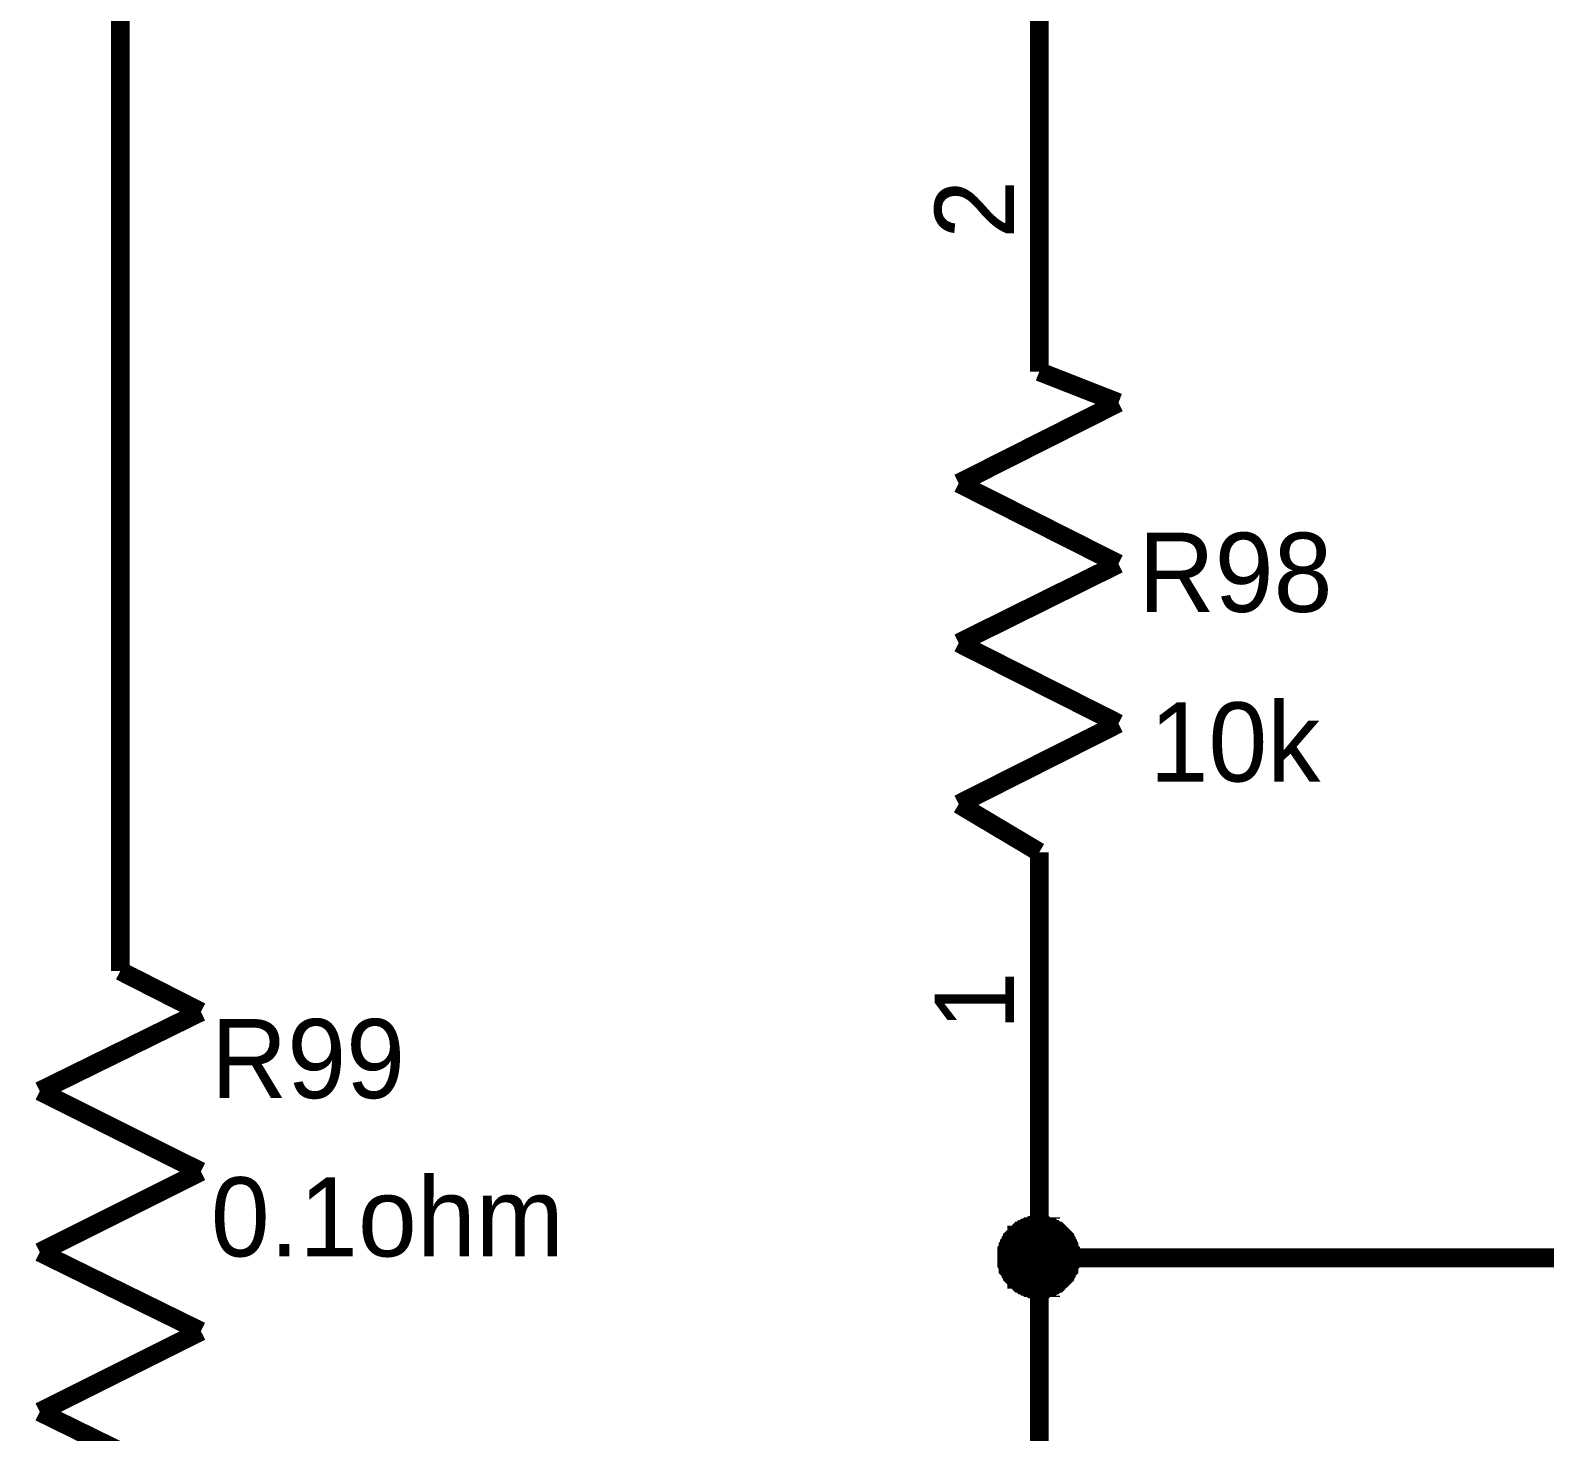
# Model space of a CAD drawing. Header units: millimetres. Extents: x 0 to 800, y 0 to 567.
# Drawn here: x 403.01 to 427.01, y 78.93 to 101.14 of the extents above; entities that cross this region are included whole.
import ezdxf

# ---------------------------------------------------------------- set-up
doc = ezdxf.new("R2010")
doc.units = ezdxf.units.MM
doc.layers.add('Sheet', color=255, linetype='Continuous')

msp = doc.modelspace()

# ---------------------------------------------------------------- linework, layer by layer
at = {"layer": 'Sheet'}
for points, const_width in [([(404.44, 88.766), (404.44, 101.982), (419, 101.982), (419, 100.817)], 0.3), ([(419, 95.732), (419, 100.817)], 0.3), ([(419, 95.732), (419, 96.494)], 0.3), ([(420.254, 95.24), (419, 95.732)], 0.3), ([(417.723, 93.963), (420.254, 95.24)], 0.3), ([(420.254, 92.686), (417.723, 93.963)], 0.3), ([(417.723, 91.432), (420.254, 92.686)], 0.3), ([(420.254, 90.155), (417.723, 91.432)], 0.3), ([(417.723, 88.878), (420.254, 90.155)], 0.3), ([(419, 88.117), (417.723, 88.878)], 0.3), ([(404.44, 86.235), (404.44, 88.766)], 0.3), ([(419, 88.117), (419, 83.032)], 0.3), ([(419, 88.117), (419, 87.355)], 0.3), ([(405.717, 85.586), (404.44, 86.235)], 0.3), ([(403.163, 84.331), (405.717, 85.586)], 0.3), ([(405.717, 83.055), (403.163, 84.331)], 0.3), ([(403.163, 81.778), (405.717, 83.055)], 0.3), ([(419, 83.032), (419, 81.688), (419, 79.829)], 0.3), ([(418.485, 81.688), (418.485, 81.711), (418.485, 81.733), (418.485, 81.778), (418.485, 81.8), (418.507, 81.823), (418.507, 81.845), (418.507, 81.867), (418.529, 81.89), (418.529, 81.912), (418.552, 81.935), (418.552, 81.957), (418.574, 81.979), (418.574, 82.002), (418.597, 82.024), (418.619, 82.047), (418.641, 82.047), (418.641, 82.069), (418.664, 82.091), (418.686, 82.114), (418.709, 82.114), (418.731, 82.136), (418.753, 82.136), (418.776, 82.159), (418.798, 82.159), (418.821, 82.181), (418.843, 82.181), (418.865, 82.181), (418.888, 82.203), (418.91, 82.203), (418.955, 82.203), (418.977, 82.203), (419, 82.203)], 0.3), ([(418.485, 81.688), (418.485, 81.711), (418.485, 81.733), (418.485, 81.778), (418.485, 81.8), (418.507, 81.823), (418.507, 81.845), (418.507, 81.867), (418.529, 81.89), (418.529, 81.912), (418.552, 81.935), (418.552, 81.957), (418.574, 81.979), (418.574, 82.002), (418.597, 82.024), (418.619, 82.047), (418.641, 82.047), (418.641, 82.069), (418.664, 82.091), (418.686, 82.114), (418.709, 82.114), (418.731, 82.136), (418.753, 82.136), (418.776, 82.159), (418.798, 82.159), (418.821, 82.181), (418.843, 82.181), (418.865, 82.181), (418.888, 82.203), (418.91, 82.203), (418.955, 82.203), (418.977, 82.203), (419, 82.203)], 0.3), ([(418.485, 81.688), (418.485, 81.711), (418.485, 81.733), (418.485, 81.778), (418.485, 81.8), (418.507, 81.823), (418.507, 81.845), (418.507, 81.867), (418.529, 81.89), (418.529, 81.912), (418.552, 81.935), (418.552, 81.957), (418.574, 81.979), (418.574, 82.002), (418.597, 82.024), (418.619, 82.047), (418.641, 82.047), (418.641, 82.069), (418.664, 82.091), (418.686, 82.114), (418.709, 82.114), (418.731, 82.136), (418.753, 82.136), (418.776, 82.159), (418.798, 82.159), (418.821, 82.181), (418.843, 82.181), (418.865, 82.181), (418.888, 82.203), (418.91, 82.203), (418.955, 82.203), (418.977, 82.203), (419, 82.203)], 0.3), ([(418.485, 81.688), (418.485, 81.711), (418.485, 81.733), (418.485, 81.778), (418.485, 81.8), (418.507, 81.823), (418.507, 81.845), (418.507, 81.867), (418.529, 81.89), (418.529, 81.912), (418.552, 81.935), (418.552, 81.957), (418.574, 81.979), (418.574, 82.002), (418.597, 82.024), (418.619, 82.047), (418.641, 82.047), (418.641, 82.069), (418.664, 82.091), (418.686, 82.114), (418.709, 82.114), (418.731, 82.136), (418.753, 82.136), (418.776, 82.159), (418.798, 82.159), (418.821, 82.181), (418.843, 82.181), (418.865, 82.181), (418.888, 82.203), (418.91, 82.203), (418.955, 82.203), (418.977, 82.203), (419, 82.203)], 0.3), ([(419, 82.203), (419, 82.203)], 0.3), ([(419, 82.203), (419.022, 82.203), (419.045, 82.203), (419.067, 82.203), (419.089, 82.203), (419.112, 82.181), (419.134, 82.181), (419.179, 82.181), (419.179, 82.159), (419.201, 82.159), (419.224, 82.136), (419.246, 82.136), (419.269, 82.114), (419.291, 82.114), (419.313, 82.091), (419.336, 82.069), (419.358, 82.047), (419.358, 82.047), (419.381, 82.024), (419.403, 82.002), (419.403, 81.979), (419.425, 81.957), (419.425, 81.935), (419.448, 81.912), (419.448, 81.89), (419.47, 81.867), (419.47, 81.845), (419.47, 81.823), (419.493, 81.8), (419.493, 81.778), (419.493, 81.733), (419.493, 81.711), (419.493, 81.688)], 0.3), ([(419, 82.203), (419, 82.203)], 0.3), ([(419, 82.203), (419.022, 82.203), (419.045, 82.203), (419.067, 82.203), (419.089, 82.203), (419.112, 82.181), (419.134, 82.181), (419.179, 82.181), (419.179, 82.159), (419.201, 82.159), (419.224, 82.136), (419.246, 82.136), (419.269, 82.114), (419.291, 82.114), (419.313, 82.091), (419.336, 82.069), (419.358, 82.047), (419.358, 82.047), (419.381, 82.024), (419.403, 82.002), (419.403, 81.979), (419.425, 81.957), (419.425, 81.935), (419.448, 81.912), (419.448, 81.89), (419.47, 81.867), (419.47, 81.845), (419.47, 81.823), (419.493, 81.8), (419.493, 81.778), (419.493, 81.733), (419.493, 81.711), (419.493, 81.688)], 0.3), ([(419, 82.203), (419, 82.203)], 0.3), ([(419, 82.203), (419.022, 82.203), (419.045, 82.203), (419.067, 82.203), (419.089, 82.203), (419.112, 82.181), (419.134, 82.181), (419.179, 82.181), (419.179, 82.159), (419.201, 82.159), (419.224, 82.136), (419.246, 82.136), (419.269, 82.114), (419.291, 82.114), (419.313, 82.091), (419.336, 82.069), (419.358, 82.047), (419.358, 82.047), (419.381, 82.024), (419.403, 82.002), (419.403, 81.979), (419.425, 81.957), (419.425, 81.935), (419.448, 81.912), (419.448, 81.89), (419.47, 81.867), (419.47, 81.845), (419.47, 81.823), (419.493, 81.8), (419.493, 81.778), (419.493, 81.733), (419.493, 81.711), (419.493, 81.688)], 0.3), ([(419, 82.203), (419, 82.203)], 0.3), ([(419, 82.203), (419.022, 82.203), (419.045, 82.203), (419.067, 82.203), (419.089, 82.203), (419.112, 82.181), (419.134, 82.181), (419.179, 82.181), (419.179, 82.159), (419.201, 82.159), (419.224, 82.136), (419.246, 82.136), (419.269, 82.114), (419.291, 82.114), (419.313, 82.091), (419.336, 82.069), (419.358, 82.047), (419.358, 82.047), (419.381, 82.024), (419.403, 82.002), (419.403, 81.979), (419.425, 81.957), (419.425, 81.935), (419.448, 81.912), (419.448, 81.89), (419.47, 81.867), (419.47, 81.845), (419.47, 81.823), (419.493, 81.8), (419.493, 81.778), (419.493, 81.733), (419.493, 81.711), (419.493, 81.688)], 0.3), ([(418.485, 81.688), (418.485, 81.711), (418.485, 81.733), (418.485, 81.778), (418.485, 81.8), (418.507, 81.823), (418.507, 81.845), (418.507, 81.867), (418.529, 81.89), (418.529, 81.912), (418.552, 81.935), (418.552, 81.957), (418.574, 81.979), (418.574, 82.002), (418.597, 82.024), (418.619, 82.047), (418.641, 82.047), (418.641, 82.069), (418.664, 82.091), (418.686, 82.114), (418.709, 82.114), (418.731, 82.136), (418.753, 82.136), (418.776, 82.159), (418.798, 82.159), (418.821, 82.181), (418.843, 82.181), (418.865, 82.181), (418.888, 82.203), (418.91, 82.203), (418.955, 82.203), (418.977, 82.203), (419, 82.203)], 0.0991), ([(418.485, 81.688), (418.485, 81.711), (418.485, 81.733), (418.485, 81.778), (418.485, 81.8), (418.507, 81.823), (418.507, 81.845), (418.507, 81.867), (418.529, 81.89), (418.529, 81.912), (418.552, 81.935), (418.552, 81.957), (418.574, 81.979), (418.574, 82.002), (418.597, 82.024), (418.619, 82.047), (418.641, 82.047), (418.641, 82.069), (418.664, 82.091), (418.686, 82.114), (418.709, 82.114), (418.731, 82.136), (418.753, 82.136), (418.776, 82.159), (418.798, 82.159), (418.821, 82.181), (418.843, 82.181), (418.865, 82.181), (418.888, 82.203), (418.91, 82.203), (418.955, 82.203), (418.977, 82.203), (419, 82.203)], 0.0991), ([(418.485, 81.688), (418.485, 81.711), (418.485, 81.733), (418.485, 81.778), (418.485, 81.8), (418.507, 81.823), (418.507, 81.845), (418.507, 81.867), (418.529, 81.89), (418.529, 81.912), (418.552, 81.935), (418.552, 81.957), (418.574, 81.979), (418.574, 82.002), (418.597, 82.024), (418.619, 82.047), (418.641, 82.047), (418.641, 82.069), (418.664, 82.091), (418.686, 82.114), (418.709, 82.114), (418.731, 82.136), (418.753, 82.136), (418.776, 82.159), (418.798, 82.159), (418.821, 82.181), (418.843, 82.181), (418.865, 82.181), (418.888, 82.203), (418.91, 82.203), (418.955, 82.203), (418.977, 82.203), (419, 82.203)], 0.0991), ([(418.485, 81.688), (418.485, 81.711), (418.485, 81.733), (418.485, 81.778), (418.485, 81.8), (418.507, 81.823), (418.507, 81.845), (418.507, 81.867), (418.529, 81.89), (418.529, 81.912), (418.552, 81.935), (418.552, 81.957), (418.574, 81.979), (418.574, 82.002), (418.597, 82.024), (418.619, 82.047), (418.641, 82.047), (418.641, 82.069), (418.664, 82.091), (418.686, 82.114), (418.709, 82.114), (418.731, 82.136), (418.753, 82.136), (418.776, 82.159), (418.798, 82.159), (418.821, 82.181), (418.843, 82.181), (418.865, 82.181), (418.888, 82.203), (418.91, 82.203), (418.955, 82.203), (418.977, 82.203), (419, 82.203)], 0.0991), ([(419, 82.203), (419, 82.203)], 0.0991), ([(419, 82.203), (419.022, 82.203), (419.045, 82.203), (419.067, 82.203), (419.089, 82.203), (419.112, 82.181), (419.134, 82.181), (419.179, 82.181), (419.179, 82.159), (419.201, 82.159), (419.224, 82.136), (419.246, 82.136), (419.269, 82.114), (419.291, 82.114), (419.313, 82.091), (419.336, 82.069), (419.358, 82.047), (419.358, 82.047), (419.381, 82.024), (419.403, 82.002), (419.403, 81.979), (419.425, 81.957), (419.425, 81.935), (419.448, 81.912), (419.448, 81.89), (419.47, 81.867), (419.47, 81.845), (419.47, 81.823), (419.493, 81.8), (419.493, 81.778), (419.493, 81.733), (419.493, 81.711), (419.493, 81.688)], 0.0991), ([(419, 82.203), (419, 82.203)], 0.0991), ([(419, 82.203), (419.022, 82.203), (419.045, 82.203), (419.067, 82.203), (419.089, 82.203), (419.112, 82.181), (419.134, 82.181), (419.179, 82.181), (419.179, 82.159), (419.201, 82.159), (419.224, 82.136), (419.246, 82.136), (419.269, 82.114), (419.291, 82.114), (419.313, 82.091), (419.336, 82.069), (419.358, 82.047), (419.358, 82.047), (419.381, 82.024), (419.403, 82.002), (419.403, 81.979), (419.425, 81.957), (419.425, 81.935), (419.448, 81.912), (419.448, 81.89), (419.47, 81.867), (419.47, 81.845), (419.47, 81.823), (419.493, 81.8), (419.493, 81.778), (419.493, 81.733), (419.493, 81.711), (419.493, 81.688)], 0.0991), ([(419, 82.203), (419, 82.203)], 0.0991), ([(419, 82.203), (419.022, 82.203), (419.045, 82.203), (419.067, 82.203), (419.089, 82.203), (419.112, 82.181), (419.134, 82.181), (419.179, 82.181), (419.179, 82.159), (419.201, 82.159), (419.224, 82.136), (419.246, 82.136), (419.269, 82.114), (419.291, 82.114), (419.313, 82.091), (419.336, 82.069), (419.358, 82.047), (419.358, 82.047), (419.381, 82.024), (419.403, 82.002), (419.403, 81.979), (419.425, 81.957), (419.425, 81.935), (419.448, 81.912), (419.448, 81.89), (419.47, 81.867), (419.47, 81.845), (419.47, 81.823), (419.493, 81.8), (419.493, 81.778), (419.493, 81.733), (419.493, 81.711), (419.493, 81.688)], 0.0991), ([(419, 82.203), (419, 82.203)], 0.0991), ([(419, 82.203), (419.022, 82.203), (419.045, 82.203), (419.067, 82.203), (419.089, 82.203), (419.112, 82.181), (419.134, 82.181), (419.179, 82.181), (419.179, 82.159), (419.201, 82.159), (419.224, 82.136), (419.246, 82.136), (419.269, 82.114), (419.291, 82.114), (419.313, 82.091), (419.336, 82.069), (419.358, 82.047), (419.358, 82.047), (419.381, 82.024), (419.403, 82.002), (419.403, 81.979), (419.425, 81.957), (419.425, 81.935), (419.448, 81.912), (419.448, 81.89), (419.47, 81.867), (419.47, 81.845), (419.47, 81.823), (419.493, 81.8), (419.493, 81.778), (419.493, 81.733), (419.493, 81.711), (419.493, 81.688)], 0.0991), ([(405.717, 80.524), (403.163, 81.778)], 0.3), ([(419, 81.196), (418.977, 81.196), (418.955, 81.196), (418.91, 81.196), (418.888, 81.196), (418.865, 81.218), (418.843, 81.218), (418.821, 81.218), (418.798, 81.24), (418.776, 81.24), (418.753, 81.263), (418.731, 81.263), (418.709, 81.285), (418.686, 81.285), (418.664, 81.308), (418.641, 81.33), (418.641, 81.352), (418.619, 81.352), (418.597, 81.375), (418.574, 81.397), (418.574, 81.42), (418.552, 81.442), (418.552, 81.464), (418.529, 81.487), (418.529, 81.487), (418.507, 81.509), (418.507, 81.554), (418.507, 81.576), (418.485, 81.599), (418.485, 81.621), (418.485, 81.644), (418.485, 81.666), (418.485, 81.688)], 0.3), ([(418.485, 81.688), (418.485, 81.688)], 0.3), ([(419, 81.196), (418.977, 81.196), (418.955, 81.196), (418.91, 81.196), (418.888, 81.196), (418.865, 81.218), (418.843, 81.218), (418.821, 81.218), (418.798, 81.24), (418.776, 81.24), (418.753, 81.263), (418.731, 81.263), (418.709, 81.285), (418.686, 81.285), (418.664, 81.308), (418.641, 81.33), (418.641, 81.352), (418.619, 81.352), (418.597, 81.375), (418.574, 81.397), (418.574, 81.42), (418.552, 81.442), (418.552, 81.464), (418.529, 81.487), (418.529, 81.487), (418.507, 81.509), (418.507, 81.554), (418.507, 81.576), (418.485, 81.599), (418.485, 81.621), (418.485, 81.644), (418.485, 81.666), (418.485, 81.688)], 0.3), ([(418.485, 81.688), (418.485, 81.688)], 0.3), ([(419, 81.196), (418.977, 81.196), (418.955, 81.196), (418.91, 81.196), (418.888, 81.196), (418.865, 81.218), (418.843, 81.218), (418.821, 81.218), (418.798, 81.24), (418.776, 81.24), (418.753, 81.263), (418.731, 81.263), (418.709, 81.285), (418.686, 81.285), (418.664, 81.308), (418.641, 81.33), (418.641, 81.352), (418.619, 81.352), (418.597, 81.375), (418.574, 81.397), (418.574, 81.42), (418.552, 81.442), (418.552, 81.464), (418.529, 81.487), (418.529, 81.487), (418.507, 81.509), (418.507, 81.554), (418.507, 81.576), (418.485, 81.599), (418.485, 81.621), (418.485, 81.644), (418.485, 81.666), (418.485, 81.688)], 0.3), ([(418.485, 81.688), (418.485, 81.688)], 0.3), ([(419, 81.196), (418.977, 81.196), (418.955, 81.196), (418.91, 81.196), (418.888, 81.196), (418.865, 81.218), (418.843, 81.218), (418.821, 81.218), (418.798, 81.24), (418.776, 81.24), (418.753, 81.263), (418.731, 81.263), (418.709, 81.285), (418.686, 81.285), (418.664, 81.308), (418.641, 81.33), (418.641, 81.352), (418.619, 81.352), (418.597, 81.375), (418.574, 81.397), (418.574, 81.42), (418.552, 81.442), (418.552, 81.464), (418.529, 81.487), (418.529, 81.487), (418.507, 81.509), (418.507, 81.554), (418.507, 81.576), (418.485, 81.599), (418.485, 81.621), (418.485, 81.644), (418.485, 81.666), (418.485, 81.688)], 0.3), ([(418.485, 81.688), (418.485, 81.688)], 0.3), ([(439.405, 81.688), (431.902, 81.688), (419, 81.688)], 0.3), ([(419.493, 81.688), (419.493, 81.666), (419.493, 81.644), (419.493, 81.621), (419.493, 81.599), (419.47, 81.576), (419.47, 81.554), (419.47, 81.509), (419.448, 81.487), (419.448, 81.487), (419.425, 81.464), (419.425, 81.442), (419.403, 81.42), (419.403, 81.397), (419.381, 81.375), (419.358, 81.352), (419.358, 81.352), (419.336, 81.33), (419.313, 81.308), (419.291, 81.285), (419.269, 81.285), (419.246, 81.263), (419.224, 81.263), (419.201, 81.24), (419.179, 81.24), (419.179, 81.218), (419.134, 81.218), (419.112, 81.218), (419.089, 81.196), (419.067, 81.196), (419.045, 81.196), (419.022, 81.196), (419, 81.196)], 0.3), ([(419.493, 81.688), (419.493, 81.666), (419.493, 81.644), (419.493, 81.621), (419.493, 81.599), (419.47, 81.576), (419.47, 81.554), (419.47, 81.509), (419.448, 81.487), (419.448, 81.487), (419.425, 81.464), (419.425, 81.442), (419.403, 81.42), (419.403, 81.397), (419.381, 81.375), (419.358, 81.352), (419.358, 81.352), (419.336, 81.33), (419.313, 81.308), (419.291, 81.285), (419.269, 81.285), (419.246, 81.263), (419.224, 81.263), (419.201, 81.24), (419.179, 81.24), (419.179, 81.218), (419.134, 81.218), (419.112, 81.218), (419.089, 81.196), (419.067, 81.196), (419.045, 81.196), (419.022, 81.196), (419, 81.196)], 0.3), ([(419.493, 81.688), (419.493, 81.666), (419.493, 81.644), (419.493, 81.621), (419.493, 81.599), (419.47, 81.576), (419.47, 81.554), (419.47, 81.509), (419.448, 81.487), (419.448, 81.487), (419.425, 81.464), (419.425, 81.442), (419.403, 81.42), (419.403, 81.397), (419.381, 81.375), (419.358, 81.352), (419.358, 81.352), (419.336, 81.33), (419.313, 81.308), (419.291, 81.285), (419.269, 81.285), (419.246, 81.263), (419.224, 81.263), (419.201, 81.24), (419.179, 81.24), (419.179, 81.218), (419.134, 81.218), (419.112, 81.218), (419.089, 81.196), (419.067, 81.196), (419.045, 81.196), (419.022, 81.196), (419, 81.196)], 0.3), ([(419.493, 81.688), (419.493, 81.666), (419.493, 81.644), (419.493, 81.621), (419.493, 81.599), (419.47, 81.576), (419.47, 81.554), (419.47, 81.509), (419.448, 81.487), (419.448, 81.487), (419.425, 81.464), (419.425, 81.442), (419.403, 81.42), (419.403, 81.397), (419.381, 81.375), (419.358, 81.352), (419.358, 81.352), (419.336, 81.33), (419.313, 81.308), (419.291, 81.285), (419.269, 81.285), (419.246, 81.263), (419.224, 81.263), (419.201, 81.24), (419.179, 81.24), (419.179, 81.218), (419.134, 81.218), (419.112, 81.218), (419.089, 81.196), (419.067, 81.196), (419.045, 81.196), (419.022, 81.196), (419, 81.196)], 0.3), ([(419.493, 81.688), (419.493, 81.688), (419.493, 81.688), (419.493, 81.688), (419.493, 81.688), (419.493, 81.688), (419.493, 81.688), (419.493, 81.688), (419.493, 81.688), (419.493, 81.688), (419.493, 81.688), (419.493, 81.688), (419.493, 81.688), (419.493, 81.688), (419.493, 81.688), (419.493, 81.688), (419.493, 81.688), (419.493, 81.688), (419.493, 81.688), (419.493, 81.688), (419.493, 81.688), (419.493, 81.688), (419.493, 81.688), (419.493, 81.688), (419.493, 81.688), (419.493, 81.688), (419.493, 81.688), (419.493, 81.688), (419.493, 81.688), (419.493, 81.688), (419.493, 81.688), (419.493, 81.688), (419.493, 81.688)], 0.3), ([(419.493, 81.688), (419.493, 81.688)], 0.3), ([(419.493, 81.688), (419.493, 81.688), (419.493, 81.688), (419.493, 81.688), (419.493, 81.688), (419.493, 81.688), (419.493, 81.688), (419.493, 81.688), (419.493, 81.688), (419.493, 81.688), (419.493, 81.688), (419.493, 81.688), (419.493, 81.688), (419.493, 81.688), (419.493, 81.688), (419.493, 81.688), (419.493, 81.688), (419.493, 81.688), (419.493, 81.688), (419.493, 81.688), (419.493, 81.688), (419.493, 81.688), (419.493, 81.688), (419.493, 81.688), (419.493, 81.688), (419.493, 81.688), (419.493, 81.688), (419.493, 81.688), (419.493, 81.688), (419.493, 81.688), (419.493, 81.688), (419.493, 81.688), (419.493, 81.688)], 0.3), ([(419.493, 81.688), (419.493, 81.688)], 0.3), ([(419.493, 81.688), (419.493, 81.688), (419.493, 81.688), (419.493, 81.688), (419.493, 81.688), (419.493, 81.688), (419.493, 81.688), (419.493, 81.688), (419.493, 81.688), (419.493, 81.688), (419.493, 81.688), (419.493, 81.688), (419.493, 81.688), (419.493, 81.688), (419.493, 81.688), (419.493, 81.688), (419.493, 81.688), (419.493, 81.688), (419.493, 81.688), (419.493, 81.688), (419.493, 81.688), (419.493, 81.688), (419.493, 81.688), (419.493, 81.688), (419.493, 81.688), (419.493, 81.688), (419.493, 81.688), (419.493, 81.688), (419.493, 81.688), (419.493, 81.688), (419.493, 81.688), (419.493, 81.688), (419.493, 81.688)], 0.3), ([(419.493, 81.688), (419.493, 81.688)], 0.3), ([(419.493, 81.688), (419.493, 81.688), (419.493, 81.688), (419.493, 81.688), (419.493, 81.688), (419.493, 81.688), (419.493, 81.688), (419.493, 81.688), (419.493, 81.688), (419.493, 81.688), (419.493, 81.688), (419.493, 81.688), (419.493, 81.688), (419.493, 81.688), (419.493, 81.688), (419.493, 81.688), (419.493, 81.688), (419.493, 81.688), (419.493, 81.688), (419.493, 81.688), (419.493, 81.688), (419.493, 81.688), (419.493, 81.688), (419.493, 81.688), (419.493, 81.688), (419.493, 81.688), (419.493, 81.688), (419.493, 81.688), (419.493, 81.688), (419.493, 81.688), (419.493, 81.688), (419.493, 81.688), (419.493, 81.688)], 0.3), ([(419.493, 81.688), (419.493, 81.688)], 0.3), ([(419, 81.196), (418.977, 81.196), (418.955, 81.196), (418.91, 81.196), (418.888, 81.196), (418.865, 81.218), (418.843, 81.218), (418.821, 81.218), (418.798, 81.24), (418.776, 81.24), (418.753, 81.263), (418.731, 81.263), (418.709, 81.285), (418.686, 81.285), (418.664, 81.308), (418.641, 81.33), (418.641, 81.352), (418.619, 81.352), (418.597, 81.375), (418.574, 81.397), (418.574, 81.42), (418.552, 81.442), (418.552, 81.464), (418.529, 81.487), (418.529, 81.487), (418.507, 81.509), (418.507, 81.554), (418.507, 81.576), (418.485, 81.599), (418.485, 81.621), (418.485, 81.644), (418.485, 81.666), (418.485, 81.688)], 0.0991), ([(418.485, 81.688), (418.485, 81.688)], 0.0991), ([(419, 81.196), (418.977, 81.196), (418.955, 81.196), (418.91, 81.196), (418.888, 81.196), (418.865, 81.218), (418.843, 81.218), (418.821, 81.218), (418.798, 81.24), (418.776, 81.24), (418.753, 81.263), (418.731, 81.263), (418.709, 81.285), (418.686, 81.285), (418.664, 81.308), (418.641, 81.33), (418.641, 81.352), (418.619, 81.352), (418.597, 81.375), (418.574, 81.397), (418.574, 81.42), (418.552, 81.442), (418.552, 81.464), (418.529, 81.487), (418.529, 81.487), (418.507, 81.509), (418.507, 81.554), (418.507, 81.576), (418.485, 81.599), (418.485, 81.621), (418.485, 81.644), (418.485, 81.666), (418.485, 81.688)], 0.0991), ([(418.485, 81.688), (418.485, 81.688)], 0.0991), ([(419, 81.196), (418.977, 81.196), (418.955, 81.196), (418.91, 81.196), (418.888, 81.196), (418.865, 81.218), (418.843, 81.218), (418.821, 81.218), (418.798, 81.24), (418.776, 81.24), (418.753, 81.263), (418.731, 81.263), (418.709, 81.285), (418.686, 81.285), (418.664, 81.308), (418.641, 81.33), (418.641, 81.352), (418.619, 81.352), (418.597, 81.375), (418.574, 81.397), (418.574, 81.42), (418.552, 81.442), (418.552, 81.464), (418.529, 81.487), (418.529, 81.487), (418.507, 81.509), (418.507, 81.554), (418.507, 81.576), (418.485, 81.599), (418.485, 81.621), (418.485, 81.644), (418.485, 81.666), (418.485, 81.688)], 0.0991), ([(418.485, 81.688), (418.485, 81.688)], 0.0991), ([(419, 81.196), (418.977, 81.196), (418.955, 81.196), (418.91, 81.196), (418.888, 81.196), (418.865, 81.218), (418.843, 81.218), (418.821, 81.218), (418.798, 81.24), (418.776, 81.24), (418.753, 81.263), (418.731, 81.263), (418.709, 81.285), (418.686, 81.285), (418.664, 81.308), (418.641, 81.33), (418.641, 81.352), (418.619, 81.352), (418.597, 81.375), (418.574, 81.397), (418.574, 81.42), (418.552, 81.442), (418.552, 81.464), (418.529, 81.487), (418.529, 81.487), (418.507, 81.509), (418.507, 81.554), (418.507, 81.576), (418.485, 81.599), (418.485, 81.621), (418.485, 81.644), (418.485, 81.666), (418.485, 81.688)], 0.0991), ([(418.485, 81.688), (418.485, 81.688)], 0.0991), ([(419.493, 81.688), (419.493, 81.666), (419.493, 81.644), (419.493, 81.621), (419.493, 81.599), (419.47, 81.576), (419.47, 81.554), (419.47, 81.509), (419.448, 81.487), (419.448, 81.487), (419.425, 81.464), (419.425, 81.442), (419.403, 81.42), (419.403, 81.397), (419.381, 81.375), (419.358, 81.352), (419.358, 81.352), (419.336, 81.33), (419.313, 81.308), (419.291, 81.285), (419.269, 81.285), (419.246, 81.263), (419.224, 81.263), (419.201, 81.24), (419.179, 81.24), (419.179, 81.218), (419.134, 81.218), (419.112, 81.218), (419.089, 81.196), (419.067, 81.196), (419.045, 81.196), (419.022, 81.196), (419, 81.196)], 0.0991), ([(419.493, 81.688), (419.493, 81.666), (419.493, 81.644), (419.493, 81.621), (419.493, 81.599), (419.47, 81.576), (419.47, 81.554), (419.47, 81.509), (419.448, 81.487), (419.448, 81.487), (419.425, 81.464), (419.425, 81.442), (419.403, 81.42), (419.403, 81.397), (419.381, 81.375), (419.358, 81.352), (419.358, 81.352), (419.336, 81.33), (419.313, 81.308), (419.291, 81.285), (419.269, 81.285), (419.246, 81.263), (419.224, 81.263), (419.201, 81.24), (419.179, 81.24), (419.179, 81.218), (419.134, 81.218), (419.112, 81.218), (419.089, 81.196), (419.067, 81.196), (419.045, 81.196), (419.022, 81.196), (419, 81.196)], 0.0991), ([(419.493, 81.688), (419.493, 81.666), (419.493, 81.644), (419.493, 81.621), (419.493, 81.599), (419.47, 81.576), (419.47, 81.554), (419.47, 81.509), (419.448, 81.487), (419.448, 81.487), (419.425, 81.464), (419.425, 81.442), (419.403, 81.42), (419.403, 81.397), (419.381, 81.375), (419.358, 81.352), (419.358, 81.352), (419.336, 81.33), (419.313, 81.308), (419.291, 81.285), (419.269, 81.285), (419.246, 81.263), (419.224, 81.263), (419.201, 81.24), (419.179, 81.24), (419.179, 81.218), (419.134, 81.218), (419.112, 81.218), (419.089, 81.196), (419.067, 81.196), (419.045, 81.196), (419.022, 81.196), (419, 81.196)], 0.0991), ([(419.493, 81.688), (419.493, 81.666), (419.493, 81.644), (419.493, 81.621), (419.493, 81.599), (419.47, 81.576), (419.47, 81.554), (419.47, 81.509), (419.448, 81.487), (419.448, 81.487), (419.425, 81.464), (419.425, 81.442), (419.403, 81.42), (419.403, 81.397), (419.381, 81.375), (419.358, 81.352), (419.358, 81.352), (419.336, 81.33), (419.313, 81.308), (419.291, 81.285), (419.269, 81.285), (419.246, 81.263), (419.224, 81.263), (419.201, 81.24), (419.179, 81.24), (419.179, 81.218), (419.134, 81.218), (419.112, 81.218), (419.089, 81.196), (419.067, 81.196), (419.045, 81.196), (419.022, 81.196), (419, 81.196)], 0.0991), ([(419.493, 81.688), (419.493, 81.688), (419.493, 81.688), (419.493, 81.688), (419.493, 81.688), (419.493, 81.688), (419.493, 81.688), (419.493, 81.688), (419.493, 81.688), (419.493, 81.688), (419.493, 81.688), (419.493, 81.688), (419.493, 81.688), (419.493, 81.688), (419.493, 81.688), (419.493, 81.688), (419.493, 81.688), (419.493, 81.688), (419.493, 81.688), (419.493, 81.688), (419.493, 81.688), (419.493, 81.688), (419.493, 81.688), (419.493, 81.688), (419.493, 81.688), (419.493, 81.688), (419.493, 81.688), (419.493, 81.688), (419.493, 81.688), (419.493, 81.688), (419.493, 81.688), (419.493, 81.688), (419.493, 81.688)], 0.0991), ([(419.493, 81.688), (419.493, 81.688)], 0.0991), ([(419.493, 81.688), (419.493, 81.688), (419.493, 81.688), (419.493, 81.688), (419.493, 81.688), (419.493, 81.688), (419.493, 81.688), (419.493, 81.688), (419.493, 81.688), (419.493, 81.688), (419.493, 81.688), (419.493, 81.688), (419.493, 81.688), (419.493, 81.688), (419.493, 81.688), (419.493, 81.688), (419.493, 81.688), (419.493, 81.688), (419.493, 81.688), (419.493, 81.688), (419.493, 81.688), (419.493, 81.688), (419.493, 81.688), (419.493, 81.688), (419.493, 81.688), (419.493, 81.688), (419.493, 81.688), (419.493, 81.688), (419.493, 81.688), (419.493, 81.688), (419.493, 81.688), (419.493, 81.688), (419.493, 81.688)], 0.0991), ([(419.493, 81.688), (419.493, 81.688)], 0.0991), ([(419.493, 81.688), (419.493, 81.688), (419.493, 81.688), (419.493, 81.688), (419.493, 81.688), (419.493, 81.688), (419.493, 81.688), (419.493, 81.688), (419.493, 81.688), (419.493, 81.688), (419.493, 81.688), (419.493, 81.688), (419.493, 81.688), (419.493, 81.688), (419.493, 81.688), (419.493, 81.688), (419.493, 81.688), (419.493, 81.688), (419.493, 81.688), (419.493, 81.688), (419.493, 81.688), (419.493, 81.688), (419.493, 81.688), (419.493, 81.688), (419.493, 81.688), (419.493, 81.688), (419.493, 81.688), (419.493, 81.688), (419.493, 81.688), (419.493, 81.688), (419.493, 81.688), (419.493, 81.688), (419.493, 81.688)], 0.0991), ([(419.493, 81.688), (419.493, 81.688)], 0.0991), ([(419.493, 81.688), (419.493, 81.688), (419.493, 81.688), (419.493, 81.688), (419.493, 81.688), (419.493, 81.688), (419.493, 81.688), (419.493, 81.688), (419.493, 81.688), (419.493, 81.688), (419.493, 81.688), (419.493, 81.688), (419.493, 81.688), (419.493, 81.688), (419.493, 81.688), (419.493, 81.688), (419.493, 81.688), (419.493, 81.688), (419.493, 81.688), (419.493, 81.688), (419.493, 81.688), (419.493, 81.688), (419.493, 81.688), (419.493, 81.688), (419.493, 81.688), (419.493, 81.688), (419.493, 81.688), (419.493, 81.688), (419.493, 81.688), (419.493, 81.688), (419.493, 81.688), (419.493, 81.688), (419.493, 81.688)], 0.0991), ([(419.493, 81.688), (419.493, 81.688)], 0.0991), ([(403.163, 79.247), (405.717, 80.524)], 0.3), ([(419, 74.745), (419, 79.829)], 0.3), ([(404.44, 78.62), (403.163, 79.247)], 0.3)]:
    msp.add_lwpolyline(points, dxfattribs=dict(at, const_width=const_width))
at = {"layer": 'Sheet', "const_width": 0.508}
msp.add_lwpolyline([(418.728, 81.706, 1), (419.236, 81.706, 1)], format="xyb", close=True, dxfattribs=at)

# ---------------------------------------------------------------- texts
at = {"layer": 'Sheet'}
for s, p in [('2', (418.597, 97.838)), ('1', (418.597, 85.295))]:
    msp.add_text(s, height=1.254, rotation=90, dxfattribs=at).set_placement(p)
for s, p in [('R98', (420.568, 91.925)), ('10k', (420.747, 89.237)), ('R99', (405.874, 84.219)), ('0.1ohm', (405.874, 81.711))]:
    msp.add_text(s, height=1.2543, dxfattribs=at).set_placement(p)

doc.saveas('drawing.dxf')
